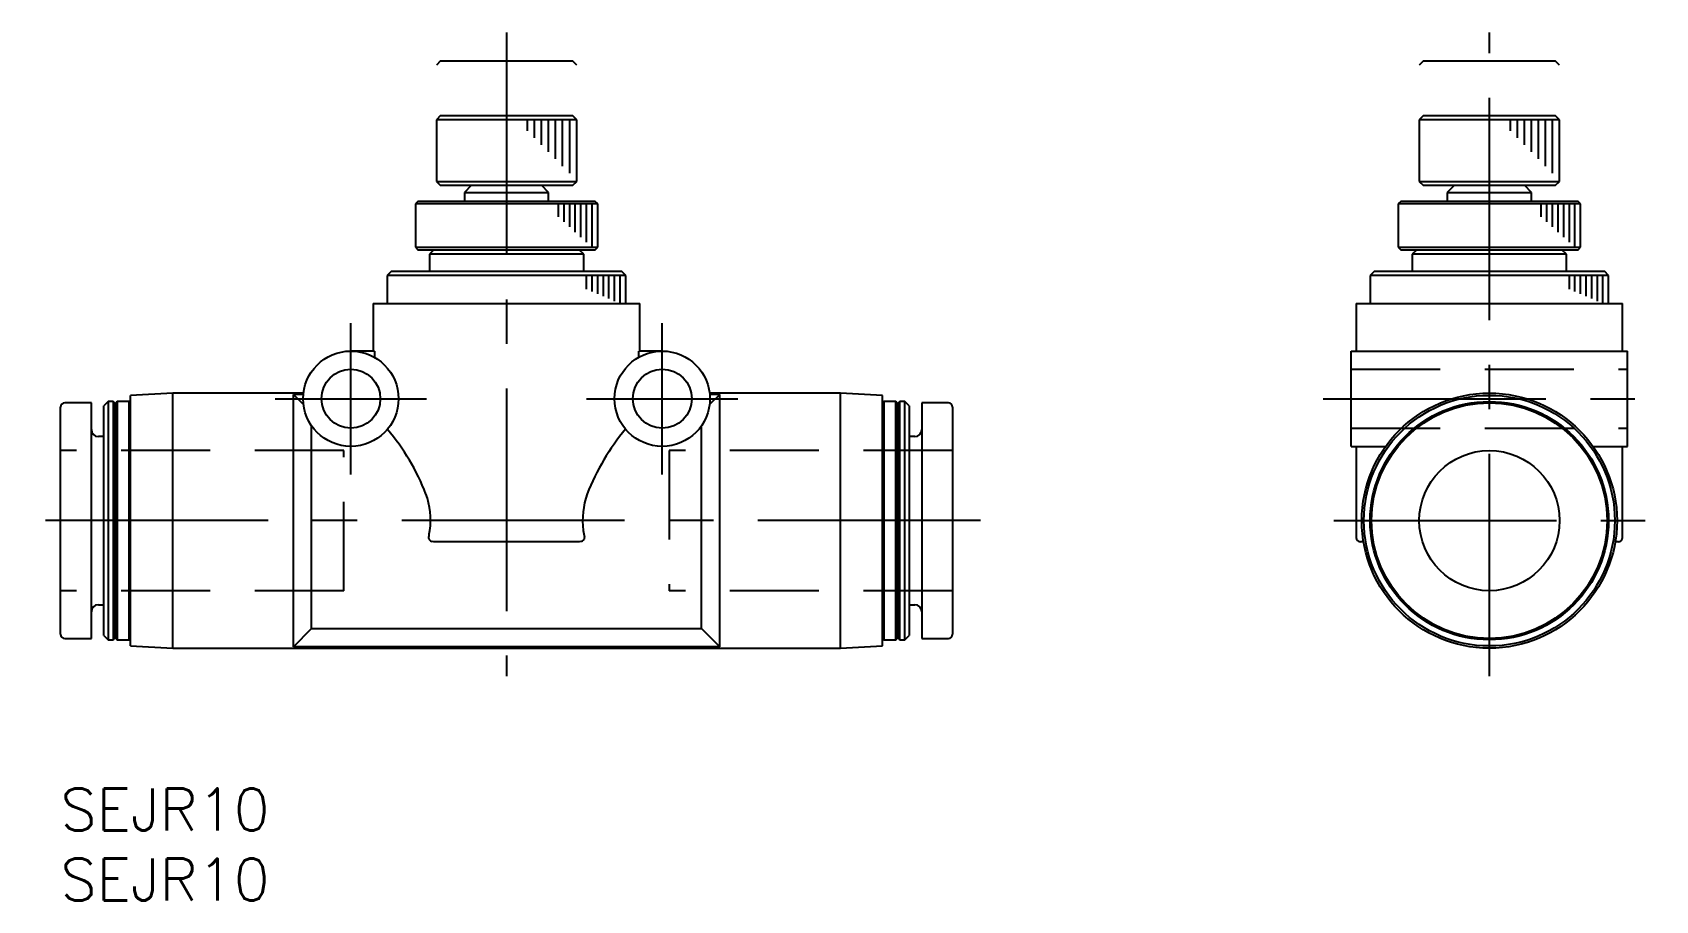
# Model space of a CAD drawing. Extents: x -2 to 114, y -8 to 54.
import ezdxf

# ---------------------------------------------------------------- set-up
doc = ezdxf.new("R2010")
doc.units = 0
doc.header["$LTSCALE"] = 0.5
for name, pattern in [('CENTER', [50.8, 31.75, -6.35, 6.35, -6.35]), ('DASHED', [19.05, 12.7, -6.35]), ('PHANTOM', [63.5, 31.75, -6.35, 6.35, -6.35, 6.35, -6.35])]:
    doc.linetypes.add(name, pattern=pattern)
for name, color, linetype in [('MSM_CENTER', 1, 'CENTER'), ('MSM_CONTINUOUS', 7, 'CONTINUOUS'), ('MSM_DASHED', 4, 'DASHED'), ('MSM_IMAGINARY', 6, 'PHANTOM'), ('MSM_NARROW', 5, 'CONTINUOUS'), ('MSM_PART_NUMBER', 7, 'CONTINUOUS')]:
    doc.layers.add(name, color=color, linetype=linetype)
doc.styles.get("Standard").update_dxf_attribs({"font": 'txt.shx', "height": 1.5, "bigfont": 'bigfont.shx'})

# ---------------------------------------------------------------- blocks, each defined once
blk = doc.blocks.new('*U18')
at = {"layer": 'MSM_PART_NUMBER'}
blk.add_text('SEJR10', height=3, dxfattribs=at).set_placement((0, -3))
blk = doc.blocks.new('*U19')
at = {"layer": 'MSM_PART_NUMBER'}
blk.add_text('SEJR10', height=3, dxfattribs=at).set_placement((0, -8))

msp = doc.modelspace()

# ---------------------------------------------------------------- linework, layer by layer
at = {"layer": 'MSM_CENTER'}
for p, q in [((31.8, 53.93), (31.8, 8)), ((101.87, 8), (101.87, 53.93)), ((20.7, 22.4), (20.7, 33.2)), ((42.9, 22.4), (42.9, 33.2)), ((15.3, 27.8), (26.1, 27.8)), ((37.5, 27.8), (48.3, 27.8)), ((90.02, 27.8), (113.72, 27.8)), ((65.6, 19.1), (-2, 19.1)), ((90.77, 19.1), (112.97, 19.1))]:
    msp.add_line(p, q, dxfattribs=at)
at = {"layer": 'MSM_CONTINUOUS'}
for p, q in [((27.1, 48), (26.8, 47.7)), ((36.8, 47.7), (26.8, 47.7)), ((26.8, 47.7), (26.8, 43.3)), ((27.1, 48), (36.5, 48)), ((36.8, 47.7), (36.5, 48)), ((36.8, 43.3), (36.8, 47.7)), ((97.17, 48), (96.87, 47.7)), ((106.87, 47.7), (96.87, 47.7)), ((96.87, 47.7), (96.87, 43.3)), ((97.17, 48), (106.57, 48)), ((106.87, 47.7), (106.57, 48)), ((106.87, 43.3), (106.87, 47.7)), ((26.8, 43.3), (36.8, 43.3)), ((26.8, 43.3), (27.1, 43)), ((36.5, 43), (27.1, 43)), ((29.28, 43), (28.8, 42.52)), ((34.8, 42.52), (34.32, 43)), ((36.5, 43), (36.8, 43.3)), ((96.87, 43.3), (106.87, 43.3)), ((96.87, 43.3), (97.17, 43)), ((106.57, 43), (97.17, 43)), ((99.35, 43), (98.87, 42.52)), ((104.87, 42.52), (104.39, 43)), ((106.57, 43), (106.87, 43.3)), ((25.5, 41.9), (25.3, 41.7)), ((25.3, 41.7), (25.3, 38.6)), ((38.3, 41.7), (25.3, 41.7)), ((25.5, 41.9), (38.1, 41.9)), ((28.8, 42.52), (34.8, 42.52)), ((28.8, 42.52), (28.8, 41.9)), ((34.8, 41.9), (34.8, 42.52)), ((38.3, 41.7), (38.1, 41.9)), ((38.3, 38.6), (38.3, 41.7)), ((95.57, 41.9), (95.37, 41.7)), ((108.37, 41.7), (95.37, 41.7)), ((95.37, 41.7), (95.37, 38.6)), ((95.57, 41.9), (108.17, 41.9)), ((98.87, 42.52), (104.87, 42.52)), ((98.87, 42.52), (98.87, 41.9)), ((104.87, 41.9), (104.87, 42.52)), ((108.37, 41.7), (108.17, 41.9)), ((108.37, 38.6), (108.37, 41.7)), ((25.3, 38.6), (38.3, 38.6)), ((25.3, 38.6), (25.5, 38.4)), ((38.1, 38.4), (25.5, 38.4)), ((26.6, 38.4), (26.3, 38.1)), ((37.3, 38.1), (37, 38.4)), ((38.1, 38.4), (38.3, 38.6)), ((95.37, 38.6), (108.37, 38.6)), ((95.37, 38.6), (95.57, 38.4)), ((108.17, 38.4), (95.57, 38.4)), ((96.67, 38.4), (96.37, 38.1)), ((107.37, 38.1), (107.07, 38.4)), ((108.17, 38.4), (108.37, 38.6)), ((37.3, 38.1), (26.3, 38.1)), ((26.3, 38.1), (26.3, 36.9)), ((37.3, 36.9), (37.3, 38.1)), ((96.37, 38.1), (96.37, 36.9)), ((107.37, 38.1), (96.37, 38.1)), ((107.37, 36.9), (107.37, 38.1)), ((23.6, 36.9), (23.3, 36.6)), ((40.3, 36.6), (23.3, 36.6)), ((23.3, 36.6), (23.3, 34.6)), ((23.6, 36.9), (40, 36.9)), ((40.3, 36.6), (40, 36.9)), ((40.3, 34.6), (40.3, 36.6)), ((93.67, 36.9), (93.37, 36.6)), ((110.37, 36.6), (93.37, 36.6)), ((93.37, 36.6), (93.37, 34.6)), ((93.67, 36.9), (110.07, 36.9)), ((110.37, 36.6), (110.07, 36.9)), ((110.37, 34.6), (110.37, 36.6)), ((22.3, 34.6), (41.3, 34.6)), ((22.3, 34.6), (22.3, 31.2)), ((41.3, 31.2), (41.3, 34.6)), ((92.37, 34.6), (92.37, 31.2)), ((92.37, 34.6), (111.37, 34.6)), ((111.37, 31.2), (111.37, 34.6)), ((22.38, 31.2), (20.7, 31.2)), ((22.38, 31.2), (22.38, 30.75)), ((41.22, 30.75), (41.22, 31.2)), ((42.9, 31.2), (41.22, 31.2)), ((92.02, 31.2), (111.72, 31.2)), ((92.02, 24.4), (92.02, 31.2)), ((111.72, 24.4), (111.72, 31.2)), ((8, 28.2), (5, 28.04)), ((5, 10.16), (5, 28.04)), ((8, 10), (8, 28.2)), ((17.32, 28.2), (8, 28.2)), ((17.31, 28.11), (16.6, 28.11)), ((16.6, 10.09), (16.6, 28.11)), ((16.6, 28.11), (17.33, 27.38)), ((46.27, 27.38), (47, 28.11)), ((55.6, 28.2), (46.28, 28.2)), ((47, 28.11), (46.29, 28.11)), ((47, 10.09), (47, 28.11)), ((55.6, 10), (55.6, 28.2)), ((58.6, 28.04), (55.6, 28.2)), ((58.6, 10.16), (58.6, 28.04)), ((0, 11), (0, 27.2)), ((2.2, 27.5), (0.3, 27.5)), ((2.2, 10.7), (2.2, 27.5)), ((3.4, 27.6), (3.1, 27.3)), ((3.1, 10.9), (3.1, 27.3)), ((3.75, 27.6), (3.4, 27.6)), ((3.4, 27.6), (3.4, 10.6)), ((3.75, 27.6), (3.75, 10.6)), ((3.9, 27.4), (3.75, 27.6)), ((4.05, 27.6), (3.9, 27.4)), ((3.9, 27.4), (3.9, 10.8)), ((4.05, 27.6), (4.05, 10.6)), ((4.9, 27.6), (4.05, 27.6)), ((4.9, 10.6), (4.9, 27.6)), ((5, 27.5), (4.9, 27.6)), ((58.7, 27.6), (58.6, 27.5)), ((58.7, 27.6), (58.7, 10.6)), ((59.55, 27.6), (58.7, 27.6)), ((59.55, 10.6), (59.55, 27.6)), ((59.7, 27.4), (59.55, 27.6)), ((59.85, 27.6), (59.7, 27.4)), ((59.7, 10.8), (59.7, 27.4)), ((59.85, 10.6), (59.85, 27.6)), ((60.2, 27.6), (59.85, 27.6)), ((60.5, 27.3), (60.2, 27.6)), ((60.2, 10.6), (60.2, 27.6)), ((60.5, 27.3), (60.5, 10.9)), ((63.3, 27.5), (61.4, 27.5)), ((61.4, 27.5), (61.4, 10.7)), ((63.6, 27.2), (63.6, 11)), ((17.9, 11.4), (17.9, 25.87)), ((45.7, 11.4), (45.7, 25.87)), ((3.1, 25.1), (2.7, 25.1)), ((60.9, 25.1), (60.5, 25.1)), ((92.02, 24.4), (94.47, 24.4)), ((92.37, 24.4), (92.37, 17.9)), ((109.26, 24.4), (111.72, 24.4)), ((111.37, 17.9), (111.37, 24.4)), ((36.91, 17.6), (26.69, 17.6)), ((92.89, 17.6), (92.67, 17.6)), ((111.07, 17.6), (110.84, 17.6)), ((2.7, 13.1), (3.1, 13.1)), ((60.5, 13.1), (60.9, 13.1)), ((0.3, 10.7), (2.2, 10.7)), ((3.1, 10.9), (3.4, 10.6)), ((3.4, 10.6), (3.75, 10.6)), ((3.75, 10.6), (3.9, 10.8)), ((3.9, 10.8), (4.05, 10.6)), ((4.05, 10.6), (4.9, 10.6)), ((4.9, 10.6), (5, 10.7)), ((16.6, 10.09), (17.9, 11.4)), ((17.9, 11.4), (45.7, 11.4)), ((47, 10.09), (45.7, 11.4)), ((58.6, 10.7), (58.7, 10.6)), ((58.7, 10.6), (59.55, 10.6)), ((59.55, 10.6), (59.7, 10.8)), ((59.7, 10.8), (59.85, 10.6)), ((59.85, 10.6), (60.2, 10.6)), ((60.2, 10.6), (60.5, 10.9)), ((61.4, 10.7), (63.3, 10.7)), ((5, 10.16), (8, 10)), ((8, 10), (55.6, 10)), ((47, 10.09), (16.6, 10.09)), ((55.6, 10), (58.6, 10.16))]:
    msp.add_line(p, q, dxfattribs=at)
for centre, radius in [((20.7, 27.8), 3.4), ((42.9, 27.8), 3.4), ((20.7, 27.8), 2.1), ((42.9, 27.8), 2.1), ((101.87, 19.1), 9.1), ((101.87, 19.1), 8.94), ((101.87, 19.1), 8.5), ((101.87, 19.1), 8.4), ((101.87, 19.1), 5)]:
    msp.add_circle(centre, radius, dxfattribs=at)
for centre, radius, start, end in [((0.3, 27.2), 0.3, 90, 180), ((63.3, 27.2), 0.3, 0, 90), ((2.7, 25.6), 0.5, 180, 270), ((10.93, 15.13), 16.22, 21.2209, 40.2533), ((52.68, 15.16), 16.22, 139.8242, 158.8566), ((60.9, 25.6), 0.5, 270, 0), ((20.62, 19.1), 5.76, 352.9737, 19.3926), ((43.02, 19.1), 5.8, 160.7353, 186.9726), ((26.53, 17.84), 0.29, 166.7942, 173.1089), ((26.42, 17.86), 0.181, 174.3863, 182.2498), ((26.43, 17.86), 0.188, 183.0705, 216.6306), ((20.43, 19.16), 5.95, 347.8856, 352.6699), ((26.57, 18), 0.383, 220.2128, 258.1376), ((26.69, 18.39), 0.785, 255.6766, 270.5368), ((36.91, 18.39), 0.785, 269.4632, 284.3234), ((37.03, 18), 0.383, 281.8624, 319.7872), ((43.17, 19.16), 5.95, 187.3749, 192.1144), ((37.17, 17.86), 0.188, 323.3694, 356.9295), ((37.07, 17.84), 0.29, 6.8911, 13.2058), ((37.18, 17.86), 0.181, 357.7502, 5.6137), ((92.67, 17.9), 0.3, 180, 270), ((111.07, 17.9), 0.3, 270, 0), ((2.7, 12.6), 0.5, 90, 180), ((60.9, 12.6), 0.5, 0, 90), ((0.3, 11), 0.3, 180, 270), ((63.3, 11), 0.3, 270, 0)]:
    msp.add_arc(centre, radius, start, end, dxfattribs=at)
at = {"layer": 'MSM_DASHED'}
for p, q in [((92.02, 29.9), (111.72, 29.9)), ((92.02, 25.7), (111.72, 25.7)), ((20.2, 24.1), (0, 24.1)), ((20.2, 14.1), (20.2, 24.1)), ((63.6, 24.1), (43.4, 24.1)), ((43.4, 24.1), (43.4, 14.1)), ((20.2, 14.1), (0, 14.1)), ((63.6, 14.1), (43.4, 14.1))]:
    msp.add_line(p, q, dxfattribs=at)
at = {"layer": 'MSM_IMAGINARY'}
for p, q in [((27.1, 51.9), (26.8, 51.6)), ((27.1, 51.9), (36.5, 51.9)), ((36.8, 51.6), (36.5, 51.9)), ((97.17, 51.9), (96.87, 51.6)), ((97.17, 51.9), (106.57, 51.9)), ((106.87, 51.6), (106.57, 51.9))]:
    msp.add_line(p, q, dxfattribs=at)
at = {"layer": 'MSM_NARROW'}
for p, q in [((33.3, 46.9), (33.3, 47.7)), ((33.8, 46.4), (33.8, 47.7)), ((34.3, 45.9), (34.3, 47.7)), ((34.8, 45.4), (34.8, 47.7)), ((35.3, 44.9), (35.3, 47.7)), ((35.8, 44.4), (35.8, 47.7)), ((36.3, 43.9), (36.3, 47.7)), ((103.37, 46.9), (103.37, 47.7)), ((103.87, 46.4), (103.87, 47.7)), ((104.37, 45.9), (104.37, 47.7)), ((104.87, 45.4), (104.87, 47.7)), ((105.37, 44.9), (105.37, 47.7)), ((105.87, 44.4), (105.87, 47.7)), ((106.37, 43.9), (106.37, 47.7)), ((35.5, 40.78), (35.5, 41.7)), ((35.9, 40.42), (35.9, 41.7)), ((36.3, 40.05), (36.3, 41.7)), ((36.7, 39.69), (36.7, 41.7)), ((37.1, 39.33), (37.1, 41.7)), ((37.5, 38.96), (37.5, 41.7)), ((37.9, 38.6), (37.9, 41.7)), ((105.57, 40.78), (105.57, 41.7)), ((105.97, 40.42), (105.97, 41.7)), ((106.37, 40.05), (106.37, 41.7)), ((106.77, 39.69), (106.77, 41.7)), ((107.17, 39.33), (107.17, 41.7)), ((107.57, 38.96), (107.57, 41.7)), ((107.97, 38.6), (107.97, 41.7)), ((37.5, 35.61), (37.5, 36.6)), ((37.9, 35.45), (37.9, 36.6)), ((38.3, 35.28), (38.3, 36.6)), ((38.7, 35.11), (38.7, 36.6)), ((39.1, 34.94), (39.1, 36.6)), ((39.5, 34.77), (39.5, 36.6)), ((39.9, 34.6), (39.9, 36.6)), ((107.57, 35.61), (107.57, 36.6)), ((107.97, 35.45), (107.97, 36.6)), ((108.37, 35.28), (108.37, 36.6)), ((108.77, 35.11), (108.77, 36.6)), ((109.17, 34.94), (109.17, 36.6)), ((109.57, 34.77), (109.57, 36.6)), ((109.97, 34.6), (109.97, 36.6))]:
    msp.add_line(p, q, dxfattribs=at)

# ---------------------------------------------------------------- block references
at = {"layer": 'MSM_CONTINUOUS'}
for name in ['*U18', '*U19']:
    msp.add_blockref(name, (0, 0), dxfattribs=at)

doc.saveas('drawing.dxf')
